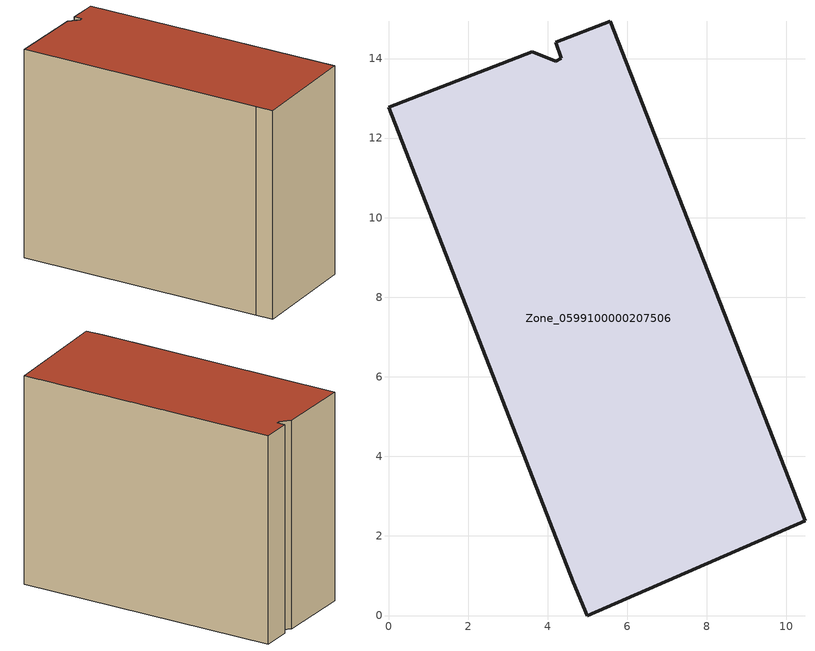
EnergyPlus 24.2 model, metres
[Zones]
Zone_0599100000207506
 floor ground (C_G): 4.34,14.01 4.21,14.4 5.57,14.93 10.47,2.38 4.99,0 4.64,0.83 0,12.78 3.61,14.18 4.2,13.93 z0
 wall outside (C_F): 4.64,0.83 4.99,0 10.47,2.38 5.57,14.93 4.21,14.4 4.34,14.01 4.2,13.93 3.61,14.18 0,12.78 4.64,0.83 z0:10.73
 roof outside (C_R): 4.21,14.4 4.34,14.01 4.2,13.93 3.61,14.18 0,12.78 4.64,0.83 4.99,0 10.47,2.38 5.57,14.93 z10.73
[BUILDING]
Pand.0599100000207506: North Axis=0; Terrain=City; Loads Convergence Tolerance Value=0.04; Temperature Convergence Tolerance Value=0.4; Solar Distribution=FullExterior; Maximum Number of Warmup Days=25; Minimum Number of Warmup Days=1
[Site:Location]
Rotterdam.The.Hague.AP_ZH_NLD Design_Conditions: Latitude=51.96; Longitude=4.45; Time Zone=1; Elevation=-4.5
[SITE:GROUNDTEMPERATURE:BUILDINGSURFACE]
18, 18, 18, 18, 18, 18, 18, 18, 18, 18, 18, 18
[MATERIAL] Thermal Absorptance=0.9; Solar Absorptance=0.7; Visible Absorptance=0.7
Name | Roughness | Thickness | Conductivity | Density | Specific Heat
G.TI.1946 | MediumSmooth | 0.15 | 1 | 540 | 1210
F.TI.1946 | Rough | 0.3 | 0.857143 | 1920 | 840
R.TI.1946 | MediumRough | 0.2 | 0.1 | 1500 | 1000
[CONSTRUCTION]
C_G: G.TI.1946
C_F: F.TI.1946
C_R: R.TI.1946
[ZONE]
Zone_0599100000207506: Type=1; Multiplier=1; Ceiling Height=Autocalculate; Volume=Autocalculate; Floor Area=autocalculate; Part of Total Floor Area=Yes
[ZONEINFILTRATION:DESIGNFLOWRATE]
Infil_Zone_0599100000207506: Zone or ZoneList or Space or SpaceList=Zone_0599100000207506; Schedule=AlwaysOn; Design Flow Rate Calculation Method=Flow/Area; Flow Rate per Floor Area=0.003; Constant Term Coefficient=1; Temperature Term Coefficient=0; Velocity Term Coefficient=0; Velocity Squared Term Coefficient=0
[HVACTEMPLATE:ZONE:IDEALLOADSAIRSYSTEM]
Zone_0599100000207506: Maximum Heating Supply Air Temperature=50; Minimum Cooling Supply Air Temperature=13; Maximum Heating Supply Air Humidity Ratio=0.0156; Minimum Cooling Supply Air Humidity Ratio=0.0077; Heating Limit=NoLimit; Cooling Limit=NoLimit; Dehumidification Control Type=ConstantSensibleHeatRatio; Cooling Sensible Heat Ratio=0.7; Dehumidification Setpoint=60; Humidification Control Type=None; Humidification Setpoint=30; Outdoor Air Method=None; Outdoor Air Flow Rate per Person=0.00944; Outdoor Air Flow Rate per Zone Floor Area=0; Outdoor Air Flow Rate per Zone=0; Demand Controlled Ventilation Type=None; Outdoor Air Economizer Type=NoEconomizer; Heat Recovery Type=None; Sensible Heat Recovery Effectiveness=0.7; Latent Heat Recovery Effectiveness=0.65
[ZONECONTROL:THERMOSTAT]
ThermostatControl_Zone_0599100000207506: Zone or ZoneList=Zone_0599100000207506; Control Type Schedule=DualSetpointControlType; Control 1=Thermostat_Zone_0599100000207506; Temperature Difference Between Cutout And Setpoint=0
[THERMOSTATSETPOINT:DUALSETPOINT]
Thermostat_Zone_0599100000207506: Heating Setpoint Temperature Schedule=HeatingSetpoint_Zone_0599100000207506; Cooling Setpoint Temperature Schedule=CoolingSetpoint_Zone_0599100000207506
[SCHEDULE:COMPACT]
HeatingSetpoint_Zone_0599100000207506: Through: 12/31, For: AllDays, Until: 24:00, 21
CoolingSetpoint_Zone_0599100000207506: Through: 12/31, For: AllDays, Until: 24:00, 24
DualSetpointControlType: Through: 12/31, For: AllDays, Until: 24:00, 4
AlwaysOn: Through: 12/31, For: AllDays, Until: 24:00, 1
